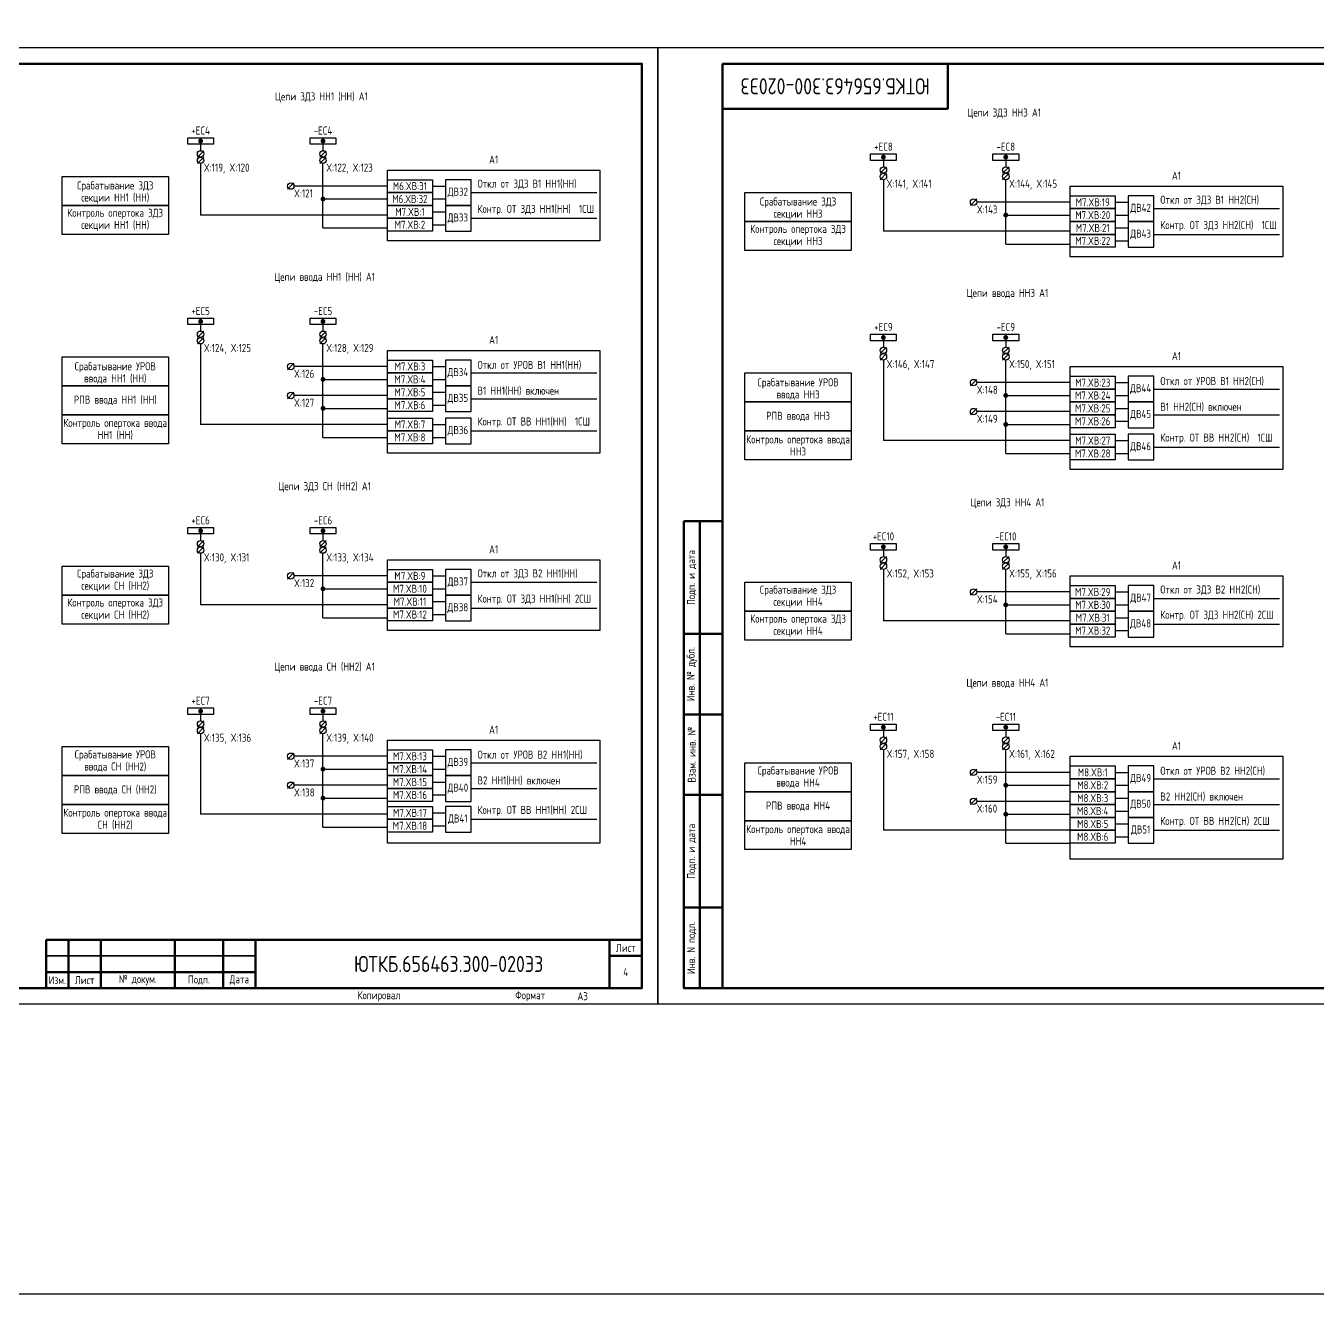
# Model space of a CAD drawing. Header units: millimetres. Extents: x -1117 to 5846, y -90 to 586.
# Drawn here: x 1483.7 to 1884.7, y -90 to 303.8 of the extents above; entities that cross this region are included whole.
import ezdxf

# ---------------------------------------------------------------- set-up
doc = ezdxf.new("R2010")
doc.units = ezdxf.units.MM
doc.styles.add('Gost_type_A', font='GOST_A.TTF')

# ---------------------------------------------------------------- blocks, each defined once
blk = doc.blocks.new('Штамп угловой верхний')
at = {"lineweight": 50}
blk.add_lwpolyline([(0, 0), (70, 0), (70, -14), (0, -14)], close=True, dxfattribs=at)
blk = doc.blocks.new('Формат_А3')
blk.add_lwpolyline([(-420, 297), (0, 297), (0, 0), (-420, 0)], close=True)
at = {"lineweight": 50}
blk.add_lwpolyline([(-400, 292), (-5, 292), (-5, 5), (-400, 5)], close=True, dxfattribs=at)
blk = doc.blocks.new('Штамп левый нижний')
at = {"lineweight": 50}
for points in [[(-12, 145), (-7, 145), (-7, 110), (-12, 110)], [(-7, 145), (0, 145), (0, 110), (-7, 110)], [(-12, 110), (-7, 110), (-7, 85), (-12, 85)], [(-7, 110), (0, 110), (0, 85), (-7, 85)], [(-12, 85), (-7, 85), (-7, 60), (-12, 60)], [(-7, 85), (0, 85), (0, 60), (-7, 60)], [(-12, 60), (-7, 60), (-7, 25), (-12, 25)], [(-7, 60), (0, 60), (0, 25), (-7, 25)], [(-12, 25), (-7, 25), (-7, 0), (-12, 0)], [(-7, 25), (0, 25), (0, 0), (-7, 0)]]:
    blk.add_lwpolyline(points, close=True, dxfattribs=at)
at = {"char_height": 2.5, "attachment_point": 5, "rotation": 90, "style": 'Gost_type_A'}
for s, insert, width in [('Подп. и дата', (-9.5, 127.5), 35), ('Инв. № дубл.', (-9.5, 97.5), 25), ('Взам. инв. №', (-9.5, 72.5), 25), ('Подп. и дата', (-9.5, 42.5), 35), ('Инв. N подл.', (-9.5, 12.5), 25)]:
    blk.add_mtext(s, dxfattribs=dict(at, insert=insert, width=width))
blk = doc.blocks.new('Штамп малый нижний')
at = {"lineweight": 50}
for points in [[(-185, 15), (-178, 15), (-178, 5), (-185, 5)], [(-178, 15), (-168, 15), (-168, 5), (-178, 5)], [(-168, 15), (-145, 15), (-145, 5), (-168, 5)], [(-145, 15), (-130, 15), (-130, 5), (-145, 5)], [(-130, 15), (-120, 15), (-120, 5), (-130, 5)], [(-120, 15), (-10, 15), (-10, 0), (-120, 0)], [(-10, 15), (0, 15), (0, 10), (-10, 10)], [(-10, 10), (0, 10), (0, 0), (-10, 0)], [(-185, 5), (-178, 5), (-178, 0), (-185, 0)], [(-178, 5), (-168, 5), (-168, 0), (-178, 0)], [(-168, 5), (-145, 5), (-145, 0), (-168, 0)], [(-145, 5), (-130, 5), (-130, 0), (-145, 0)], [(-130, 5), (-120, 5), (-120, 0), (-130, 0)]]:
    blk.add_lwpolyline(points, close=True, dxfattribs=at)
for points in [[(-185, 15), (-178, 15), (-178, 10), (-185, 10)], [(-178, 15), (-168, 15), (-168, 10), (-178, 10)], [(-168, 15), (-145, 15), (-145, 10), (-168, 10)], [(-145, 15), (-130, 15), (-130, 10), (-145, 10)], [(-130, 15), (-120, 15), (-120, 10), (-130, 10)], [(-185, 10), (-178, 10), (-178, 5), (-185, 5)], [(-178, 10), (-168, 10), (-168, 5), (-178, 5)], [(-168, 10), (-145, 10), (-145, 5), (-168, 5)], [(-145, 10), (-130, 10), (-130, 5), (-145, 5)], [(-130, 10), (-120, 10), (-120, 5), (-130, 5)]]:
    blk.add_lwpolyline(points, close=True)
at = {"char_height": 2.5, "style": 'Gost_type_A'}
for s, insert, width, attachment_point in [('Лист', (-5, 12.5), 10, 5), ('№ докум.', (-156.5, 2.5), 23, 5), ('Изм.', (-181.5, 2.5), 7, 5), ('Лист', (-173, 2.5), 10, 5), ('Подп.', (-137.5, 2.5), 15, 5), ('Дата', (-125, 2.5), 10, 5), ('Копировал', (-75, -2.53), 13.1202, 6), ('Формат', (-30, -2.53), 13.1202, 6)]:
    blk.add_mtext(s, dxfattribs=dict(at, insert=insert, width=width, attachment_point=attachment_point))
blk = doc.blocks.new('POINT')
at = {"const_width": 0.75}
blk.add_lwpolyline([(-0.375, 0, 1), (0.375, 0, 1)], format="xyb", close=True, dxfattribs=at)
blk = doc.blocks.new('Шинка')
blk.add_lwpolyline([(-4, 1), (4, 1), (4, -1), (-4, -1)], close=True)
blk.add_blockref('POINT', (0, 0))

msp = doc.modelspace()

# ---------------------------------------------------------------- linework, layer by layer
for p, q in [((1538.99, 265), (1536.99, 263)), ((1537.99, 268), (1537.99, 265)), ((1576.99, 265), (1574.99, 263)), ((1575.99, 268), (1575.99, 265)), ((1538.99, 263), (1536.99, 261)), ((1537.99, 261), (1537.99, 245)), ((1576.99, 263), (1574.99, 261)), ((1575.99, 241), (1575.99, 261)), ((1750, 263), (1750, 260)), ((1788, 263), (1788, 260)), ((1751, 260), (1749, 258)), ((1751, 258), (1749, 256)), ((1789, 260), (1787, 258)), ((1789, 258), (1787, 256)), ((1566.99, 255), (1564.99, 253)), ((1595.99, 254), (1566.99, 254)), ((1609.99, 254), (1613.99, 254)), ((1750, 256), (1750, 240)), ((1788, 236), (1788, 256)), ((1575.99, 250), (1595.99, 250)), ((1609.99, 250), (1613.99, 250)), ((1621.99, 252), (1660.99, 252)), ((1779, 250), (1777, 248)), ((1808, 249), (1779, 249)), ((1822, 249), (1826, 249)), ((1595.99, 245), (1537.99, 245)), ((1609.99, 246), (1613.99, 246)), ((1788, 245), (1808, 245)), ((1822, 245), (1826, 245)), ((1834, 247), (1873, 247)), ((1575.99, 241), (1595.99, 241)), ((1609.99, 242), (1613.99, 242)), ((1621.99, 244), (1660.99, 244)), ((1822, 241), (1826, 241)), ((1808, 240), (1750, 240)), ((1822, 237), (1826, 237)), ((1834, 239), (1873, 239)), ((1788, 236), (1808, 236)), ((1538.99, 209), (1536.99, 207)), ((1537.99, 212), (1537.99, 209)), ((1576.99, 209), (1574.99, 207)), ((1575.99, 212), (1575.99, 209)), ((1538.99, 207), (1536.99, 205)), ((1537.99, 205), (1537.99, 180)), ((1576.99, 207), (1574.99, 205)), ((1575.99, 176), (1575.99, 205)), ((1750, 207), (1750, 204)), ((1788, 207), (1788, 204)), ((1751, 204), (1749, 202)), ((1751, 202), (1749, 200)), ((1789, 204), (1787, 202)), ((1789, 202), (1787, 200)), ((1566.99, 199), (1564.99, 197)), ((1595.99, 198), (1566.99, 198)), ((1609.99, 198), (1613.99, 198)), ((1750, 200), (1750, 175)), ((1788, 171), (1788, 200)), ((1575.99, 194), (1595.99, 194)), ((1609.99, 194), (1613.99, 194)), ((1621.99, 196), (1660.99, 196)), ((1779, 194), (1777, 192)), ((1808, 193), (1779, 193)), ((1822, 193), (1826, 193)), ((1566.99, 190), (1564.99, 188)), ((1595.99, 189), (1566.99, 189)), ((1609.99, 190), (1613.99, 190)), ((1788, 189), (1808, 189)), ((1822, 189), (1826, 189)), ((1834, 191), (1873, 191)), ((1575.99, 185), (1595.99, 185)), ((1609.99, 186), (1613.99, 186)), ((1621.99, 188), (1660.99, 188)), ((1779, 185), (1777, 183)), ((1822, 185), (1826, 185)), ((1808, 184), (1779, 184)), ((1822, 181), (1826, 181)), ((1834, 183), (1873, 183)), ((1595.99, 180), (1537.99, 180)), ((1609.99, 180), (1613.99, 180)), ((1621.99, 178), (1660.99, 178)), ((1788, 180), (1808, 180)), ((1575.99, 176), (1595.99, 176)), ((1609.99, 176), (1613.99, 176)), ((1808, 175), (1750, 175)), ((1822, 175), (1826, 175)), ((1834, 173), (1873, 173)), ((1788, 171), (1808, 171)), ((1822, 171), (1826, 171)), ((1537.99, 147), (1537.99, 144)), ((1575.99, 147), (1575.99, 144)), ((1538.99, 144), (1536.99, 142)), ((1538.99, 142), (1536.99, 140)), ((1576.99, 144), (1574.99, 142)), ((1576.99, 142), (1574.99, 140)), ((1750, 142), (1750, 139)), ((1788, 142), (1788, 139)), ((1537.99, 140), (1537.99, 124)), ((1575.99, 120), (1575.99, 140)), ((1751, 139), (1749, 137)), ((1751, 137), (1749, 135)), ((1789, 139), (1787, 137)), ((1789, 137), (1787, 135)), ((1566.99, 134), (1564.99, 132)), ((1595.99, 133), (1566.99, 133)), ((1609.99, 133), (1613.99, 133)), ((1750, 135), (1750, 119)), ((1788, 115), (1788, 135)), ((1575.99, 129), (1595.99, 129)), ((1609.99, 129), (1613.99, 129)), ((1621.99, 131), (1660.99, 131)), ((1779, 129), (1777, 127)), ((1609.99, 125), (1613.99, 125)), ((1808, 128), (1779, 128)), ((1822, 128), (1826, 128)), ((1834, 126), (1873, 126)), ((1595.99, 124), (1537.99, 124)), ((1609.99, 121), (1613.99, 121)), ((1621.99, 123), (1660.99, 123)), ((1788, 124), (1808, 124)), ((1822, 124), (1826, 124)), ((1575.99, 120), (1595.99, 120)), ((1808, 119), (1750, 119)), ((1822, 120), (1826, 120)), ((1834, 118), (1873, 118)), ((1788, 115), (1808, 115)), ((1822, 116), (1826, 116)), ((1537.99, 91), (1537.99, 88)), ((1575.99, 91), (1575.99, 88)), ((1538.99, 88), (1536.99, 86)), ((1538.99, 86), (1536.99, 84)), ((1576.99, 88), (1574.99, 86)), ((1576.99, 86), (1574.99, 84)), ((1750, 86), (1750, 83)), ((1788, 86), (1788, 83)), ((1537.99, 84), (1537.99, 59)), ((1575.99, 55), (1575.99, 84)), ((1751, 83), (1749, 81)), ((1751, 81), (1749, 79)), ((1789, 83), (1787, 81)), ((1789, 81), (1787, 79)), ((1566.99, 78), (1564.99, 76)), ((1595.99, 77), (1566.99, 77)), ((1609.99, 77), (1613.99, 77)), ((1750, 79), (1750, 54)), ((1788, 50), (1788, 79)), ((1575.99, 73), (1595.99, 73)), ((1609.99, 73), (1613.99, 73)), ((1621.99, 75), (1660.99, 75)), ((1779, 73), (1777, 71)), ((1566.99, 69), (1564.99, 67)), ((1609.99, 69), (1613.99, 69)), ((1808, 72), (1779, 72)), ((1822, 72), (1826, 72)), ((1834, 70), (1873, 70)), ((1595.99, 68), (1566.99, 68)), ((1609.99, 65), (1613.99, 65)), ((1621.99, 67), (1660.99, 67)), ((1788, 68), (1808, 68)), ((1822, 68), (1826, 68)), ((1575.99, 64), (1595.99, 64)), ((1779, 64), (1777, 62)), ((1808, 63), (1779, 63)), ((1822, 64), (1826, 64)), ((1834, 62), (1873, 62)), ((1595.99, 59), (1537.99, 59)), ((1609.99, 59.42), (1613.99, 59.42)), ((1621.99, 57.42), (1660.99, 57.42)), ((1788, 59), (1808, 59)), ((1822, 60), (1826, 60)), ((1575.99, 55), (1595.99, 55)), ((1609.99, 55.42), (1613.99, 55.42)), ((1808, 54), (1750, 54)), ((1822, 56), (1826, 56)), ((1834, 54), (1873, 54)), ((1788, 50), (1808, 50)), ((1822, 52), (1826, 52))]:
    msp.add_line(p, q)
for points in [[(-1117.42, 586), (5845.64, 586), (5845.64, -90), (-1117.42, -90)], [(1527.99, 248), (1494.99, 248), (1494.99, 257), (1527.99, 257)], [(1595.99, 259), (1661.99, 259), (1661.99, 237), (1595.99, 237)], [(1595.99, 256), (1609.99, 256), (1609.99, 252), (1595.99, 252)], [(1808, 254), (1874, 254), (1874, 232), (1808, 232)], [(1595.99, 252), (1609.99, 252), (1609.99, 248), (1595.99, 248)], [(1740, 243), (1707, 243), (1707, 252), (1740, 252)], [(1808, 251), (1822, 251), (1822, 247), (1808, 247)], [(1527.99, 239), (1494.99, 239), (1494.99, 248), (1527.99, 248)], [(1595.99, 248), (1609.99, 248), (1609.99, 244), (1595.99, 244)], [(1808, 247), (1822, 247), (1822, 243), (1808, 243)], [(1595.99, 244), (1609.99, 244), (1609.99, 240), (1595.99, 240)], [(1740, 234), (1707, 234), (1707, 243), (1740, 243)], [(1808, 243), (1822, 243), (1822, 239), (1808, 239)], [(1808, 239), (1822, 239), (1822, 235), (1808, 235)], [(1527.99, 192), (1494.99, 192), (1494.99, 201), (1527.99, 201)], [(1595.99, 203), (1661.99, 203), (1661.99, 171.05), (1595.99, 171.05)], [(1595.99, 200), (1609.99, 200), (1609.99, 196), (1595.99, 196)], [(1808, 198), (1874, 198), (1874, 166.05), (1808, 166.05)], [(1595.99, 196), (1609.99, 196), (1609.99, 192), (1595.99, 192)], [(1740, 187), (1707, 187), (1707, 196), (1740, 196)], [(1808, 195), (1822, 195), (1822, 191), (1808, 191)], [(1527.99, 183), (1494.99, 183), (1494.99, 192), (1527.99, 192)], [(1595.99, 192), (1609.99, 192), (1609.99, 188), (1595.99, 188)], [(1808, 191), (1822, 191), (1822, 187), (1808, 187)], [(1595.99, 188), (1609.99, 188), (1609.99, 184), (1595.99, 184)], [(1740, 178), (1707, 178), (1707, 187), (1740, 187)], [(1808, 187), (1822, 187), (1822, 183), (1808, 183)], [(1527.99, 174), (1494.99, 174), (1494.99, 183), (1527.99, 183)], [(1595.99, 182), (1609.99, 182), (1609.99, 178), (1595.99, 178)], [(1808, 183), (1822, 183), (1822, 179), (1808, 179)], [(1595.99, 178), (1609.99, 178), (1609.99, 174), (1595.99, 174)], [(1740, 169), (1707, 169), (1707, 178), (1740, 178)], [(1808, 177), (1822, 177), (1822, 173), (1808, 173)], [(1808, 173), (1822, 173), (1822, 169), (1808, 169)], [(1595.99, 138), (1661.99, 138), (1661.99, 116), (1595.99, 116)], [(1527.99, 127), (1494.99, 127), (1494.99, 136), (1527.99, 136)], [(1595.99, 135), (1609.99, 135), (1609.99, 131), (1595.99, 131)], [(1808, 133), (1874, 133), (1874, 111), (1808, 111)], [(1595.99, 131), (1609.99, 131), (1609.99, 127), (1595.99, 127)], [(1740, 122), (1707, 122), (1707, 131), (1740, 131)], [(1808, 130), (1822, 130), (1822, 126), (1808, 126)], [(1527.99, 118), (1494.99, 118), (1494.99, 127), (1527.99, 127)], [(1595.99, 127), (1609.99, 127), (1609.99, 123), (1595.99, 123)], [(1808, 126), (1822, 126), (1822, 122), (1808, 122)], [(1595.99, 123), (1609.99, 123), (1609.99, 119), (1595.99, 119)], [(1740, 113), (1707, 113), (1707, 122), (1740, 122)], [(1808, 122), (1822, 122), (1822, 118), (1808, 118)], [(1808, 118), (1822, 118), (1822, 114), (1808, 114)], [(1595.99, 82), (1661.99, 82), (1661.99, 50.05), (1595.99, 50.05)], [(1527.99, 71), (1494.99, 71), (1494.99, 80), (1527.99, 80)], [(1595.99, 79), (1609.99, 79), (1609.99, 75), (1595.99, 75)], [(1808, 77), (1874, 77), (1874, 45.05), (1808, 45.05)], [(1595.99, 75), (1609.99, 75), (1609.99, 71), (1595.99, 71)], [(1740, 66), (1707, 66), (1707, 75), (1740, 75)], [(1808, 74), (1822, 74), (1822, 70), (1808, 70)], [(1527.99, 62), (1494.99, 62), (1494.99, 71), (1527.99, 71)], [(1595.99, 71), (1609.99, 71), (1609.99, 67), (1595.99, 67)], [(1808, 70), (1822, 70), (1822, 66), (1808, 66)], [(1595.99, 67), (1609.99, 67), (1609.99, 63), (1595.99, 63)], [(1740, 57), (1707, 57), (1707, 66), (1740, 66)], [(1808, 66), (1822, 66), (1822, 62), (1808, 62)], [(1527.99, 53), (1494.99, 53), (1494.99, 62), (1527.99, 62)], [(1595.99, 61.42), (1609.99, 61.42), (1609.99, 57.42), (1595.99, 57.42)], [(1808, 62), (1822, 62), (1822, 58), (1808, 58)], [(1595.99, 57.42), (1609.99, 57.42), (1609.99, 53.42), (1595.99, 53.42)], [(1740, 48), (1707, 48), (1707, 57), (1740, 57)], [(1808, 58), (1822, 58), (1822, 54), (1808, 54)], [(1808, 54), (1822, 54), (1822, 50), (1808, 50)]]:
    msp.add_lwpolyline(points, close=True)
at = {"ltscale": 4}
for points in [[(1613.99, 248), (1621.99, 248), (1621.99, 256), (1613.99, 256)], [(1826, 243), (1834, 243), (1834, 251), (1826, 251)], [(1613.99, 240), (1621.99, 240), (1621.99, 248), (1613.99, 248)], [(1826, 235), (1834, 235), (1834, 243), (1826, 243)], [(1613.99, 192), (1621.99, 192), (1621.99, 200), (1613.99, 200)], [(1826, 187), (1834, 187), (1834, 195), (1826, 195)], [(1613.99, 184), (1621.99, 184), (1621.99, 192), (1613.99, 192)], [(1826, 179), (1834, 179), (1834, 187), (1826, 187)], [(1613.99, 174), (1621.99, 174), (1621.99, 182), (1613.99, 182)], [(1826, 169), (1834, 169), (1834, 177), (1826, 177)], [(1613.99, 127), (1621.99, 127), (1621.99, 135), (1613.99, 135)], [(1826, 122), (1834, 122), (1834, 130), (1826, 130)], [(1613.99, 119), (1621.99, 119), (1621.99, 127), (1613.99, 127)], [(1826, 114), (1834, 114), (1834, 122), (1826, 122)], [(1613.99, 71), (1621.99, 71), (1621.99, 79), (1613.99, 79)], [(1826, 66), (1834, 66), (1834, 74), (1826, 74)], [(1613.99, 63), (1621.99, 63), (1621.99, 71), (1613.99, 71)], [(1826, 58), (1834, 58), (1834, 66), (1826, 66)], [(1613.99, 53.42), (1621.99, 53.42), (1621.99, 61.42), (1613.99, 61.42)], [(1826, 50), (1834, 50), (1834, 58), (1826, 58)]]:
    msp.add_lwpolyline(points, close=True, dxfattribs=at)
for centre in [(1537.99, 264), (1575.99, 264), (1537.99, 262), (1575.99, 262), (1750, 259), (1750, 257), (1788, 259), (1788, 257), (1565.99, 254), (1778, 249), (1537.99, 208), (1575.99, 208), (1537.99, 206), (1575.99, 206), (1750, 203), (1750, 201), (1788, 203), (1788, 201), (1565.99, 198), (1778, 193), (1565.99, 189), (1778, 184), (1537.99, 143), (1537.99, 141), (1575.99, 143), (1575.99, 141), (1750, 138), (1750, 136), (1788, 138), (1788, 136), (1565.99, 133), (1778, 128), (1537.99, 87), (1537.99, 85), (1575.99, 87), (1575.99, 85), (1750, 82), (1750, 80), (1788, 82), (1788, 80), (1565.99, 77), (1778, 72), (1565.99, 68), (1778, 63)]:
    msp.add_circle(centre, 1)

# ---------------------------------------------------------------- block references
at = {"color": 1}
for name, p in [('Формат_А3', (1680, 0)), ('Формат_А3', (2100, 0)), ('Штамп левый нижний', (1700, 5)), ('Штамп малый нижний', (1675, 5))]:
    msp.add_blockref(name, p, dxfattribs=at)
for name, p in [('Штамп угловой верхний', (1700, 292)), ('Шинка', (1537.99, 268)), ('Шинка', (1575.99, 268)), ('Шинка', (1750, 263)), ('Шинка', (1788, 263)), ('POINT', (1575.99, 250)), ('POINT', (1788, 245)), ('Шинка', (1537.99, 212)), ('Шинка', (1575.99, 212)), ('Шинка', (1750, 207)), ('Шинка', (1788, 207)), ('POINT', (1575.99, 194)), ('POINT', (1788, 189)), ('POINT', (1575.99, 185)), ('POINT', (1788, 180)), ('Шинка', (1537.99, 147)), ('Шинка', (1575.99, 147)), ('Шинка', (1750, 142)), ('Шинка', (1788, 142)), ('POINT', (1575.99, 129)), ('POINT', (1788, 124)), ('Шинка', (1537.99, 91)), ('Шинка', (1575.99, 91)), ('Шинка', (1750, 86)), ('Шинка', (1788, 86)), ('POINT', (1575.99, 73)), ('POINT', (1788, 68)), ('POINT', (1575.99, 64)), ('POINT', (1788, 59))]:
    msp.add_blockref(name, p)

# ---------------------------------------------------------------- texts
at = {"insert": (1735, 285), "char_height": 5, "width": 70, "attachment_point": 5, "rotation": 180, "style": 'Gost_type_A'}
msp.add_mtext('ЮТКБ.656463.300-020Э3', dxfattribs=at)
at = {"char_height": 2.5, "line_spacing_factor": 0.9, "style": 'Gost_type_A'}
for s, insert, width, attachment_point in [('Цепи ЗДЗ НН1 (НН) А1', (1575.49, 281.5), 145, 5), ('X:119, X:120', (1538.99, 261), 16, 1), ('X:122, X:123', (1576.99, 261), 16, 1), ('A1', (1628.99, 261), 66, 8), ('A1', (1841, 256), 66, 8), ('Срабатывание ЗДЗ секции НН1 (НН)', (1511.49, 252), 33, 5), ('X:121', (1566.99, 253), 8, 1), ('X:141, X:141', (1751, 256), 16, 1), ('X:144, X:145', (1789, 256), 16, 1), ('Срабатывание ЗДЗ секции НН3', (1723.5, 247), 33, 5), ('Контроль опертока ЗДЗ секции НН1 (НН)', (1511.49, 243.5), 33, 5), ('X:143', (1779, 248), 8, 1), ('Контроль опертока ЗДЗ секции НН3', (1723.5, 238.5), 33, 5), ('Цепи ввода НН1 (НН) А1', (1576.49, 225.5), 145, 5), ('Цепи ввода НН3 А1', (1788.5, 220.5), 145, 5), ('X:124, X:125', (1538.99, 205), 16, 1), ('X:128, X:129', (1576.99, 205), 16, 1), ('A1', (1628.99, 205), 66, 8), ('A1', (1841, 200), 66, 8), ('Срабатывание УРОВ ввода НН1 (НН)', (1511.49, 196), 33, 5), ('X:126', (1566.99, 197), 8, 1), ('X:146, X:147', (1751, 200), 16, 1), ('X:150, X:151', (1789, 200), 16, 1), ('Срабатывание УРОВ ввода НН3', (1723.5, 191), 33, 5), ('РПВ ввода НН1 (НН)', (1511.49, 187.5), 33, 5), ('X:148', (1779, 192), 8, 1), ('X:127', (1566.99, 188), 8, 1), ('Контроль опертока ввода НН1 (НН)', (1511.49, 178.5), 33, 5), ('РПВ ввода НН3', (1723.5, 182.5), 33, 5), ('X:149', (1779, 183), 8, 1), ('Контроль опертока ввода НН3', (1723.5, 173.5), 33, 5), ('Цепи ЗДЗ СН (НН2) А1', (1576.49, 160.5), 145, 5), ('Цепи ЗДЗ НН4 А1', (1788.5, 155.5), 145, 5), ('A1', (1628.99, 140), 66, 8), ('X:130, X:131', (1538.99, 140), 16, 1), ('X:133, X:134', (1576.99, 140), 16, 1), ('A1', (1841, 135), 66, 8), ('Срабатывание ЗДЗ секции СН (НН2)', (1511.49, 131.5), 33, 5), ('X:152, X:153', (1751, 135), 16, 1), ('X:155, X:156', (1789, 135), 16, 1), ('X:132', (1566.99, 132), 8, 1), ('Срабатывание ЗДЗ секции НН4', (1723.5, 126.5), 33, 5), ('Контроль опертока ЗДЗ секции СН (НН2)', (1511.49, 122.5), 33, 5), ('X:154', (1779, 127), 8, 1), ('Контроль опертока ЗДЗ секции НН4', (1723.5, 117.5), 33, 5), ('Цепи ввода СН (НН2) А1', (1576.49, 104.5), 145, 5), ('Цепи ввода НН4 А1', (1788.5, 99.5), 145, 5), ('A1', (1628.99, 84), 66, 8), ('X:135, X:136', (1538.99, 84), 16, 1), ('X:139, X:140', (1576.99, 84), 16, 1), ('A1', (1841, 79), 66, 8), ('Срабатывание УРОВ ввода СН (НН2)', (1511.49, 75.5), 33, 5), ('X:157, X:158', (1751, 79), 16, 1), ('X:161, X:162', (1789, 79), 16, 1), ('X:137', (1566.99, 76), 8, 1), ('Срабатывание УРОВ ввода НН4', (1723.5, 70.5), 33, 5), ('РПВ ввода СН (НН2)', (1511.49, 66.5), 33, 5), ('X:159', (1779, 71), 8, 1), ('X:138', (1566.99, 67), 8, 1), ('Контроль опертока ввода СН (НН2)', (1511.49, 57.5), 33, 5), ('РПВ ввода НН4', (1723.5, 61.5), 33, 5), ('X:160', (1779, 62), 8, 1), ('Контроль опертока ввода НН4', (1723.5, 52.5), 33, 5)]:
    msp.add_mtext(s, dxfattribs=dict(at, insert=insert, width=width, attachment_point=attachment_point))
at = {"lineweight": 25, "insert": (1787.5, 276.5), "char_height": 2.5, "width": 145, "attachment_point": 5, "line_spacing_factor": 0.9, "style": 'Gost_type_A'}
msp.add_mtext('Цепи ЗДЗ НН3 А1', dxfattribs=at)
at = {"style": 'Gost_type_A'}
for s, insert, char_height, width, attachment_point in [('+EC4', (1537.99, 270), 2.5, 10, 8), ('-EC4', (1575.99, 270), 2.5, 10, 8), ('+EC8', (1750, 265), 2.5, 10, 8), ('-EC8', (1788, 265), 2.5, 10, 8), ('M6.XВ:31', (1602.99, 254), 2.5, 14, 5), ('ДВ32', (1617.87, 252), 2.5, 7.7588, 5), ('Откл от ЗДЗ В1 НН1(НН)', (1623.99, 253), 2.5, 33.223, 7), ('M6.XВ:32', (1602.99, 250), 2.5, 14, 5), ('M7.XВ:19', (1815, 249), 2.5, 14, 5), ('Откл от ЗДЗ В1 НН2(СН)', (1836, 248), 2.5, 31.6806, 7), ('M7.XВ:1', (1602.99, 246), 2.5, 14, 5), ('ДВ33', (1617.87, 244), 2.5, 7.7588, 5), ('Контр. ОТ ЗДЗ НН1(НН)  1СШ', (1623.99, 245), 2.5, 35.4669, 7), ('M7.XВ:20', (1815, 245), 2.5, 14, 5), ('ДВ42', (1829.88, 247), 2.5, 7.7588, 5), ('M7.XВ:2', (1602.99, 242), 2.5, 14, 5), ('M7.XВ:21', (1815, 241), 2.5, 14, 5), ('Контр. ОТ ЗДЗ НН2(СН)  1СШ', (1836, 240), 2.5, 37.6302, 7), ('M7.XВ:22', (1815, 237), 2.5, 14, 5), ('ДВ43', (1829.88, 239), 2.5, 7.7588, 5), ('+EC5', (1537.99, 214), 2.5, 10, 8), ('-EC5', (1575.99, 214), 2.5, 10, 8), ('+EC9', (1750, 209), 2.5, 10, 8), ('-EC9', (1788, 209), 2.5, 10, 8), ('M7.XВ:3', (1602.99, 198), 2.5, 14, 5), ('ДВ34', (1617.87, 196), 2.5, 7.7588, 5), ('Откл от УРОВ В1 НН1(НН)', (1623.99, 197), 2.5, 44.8565, 7), ('M7.XВ:4', (1602.99, 194), 2.5, 14, 5), ('M7.XВ:23', (1815, 193), 2.5, 14, 5), ('ДВ44', (1829.88, 191), 2.5, 7.7588, 5), ('Откл от УРОВ В1 НН2(СН)', (1836, 192), 2.5, 32.7383, 7), ('M7.XВ:5', (1602.99, 190), 2.5, 14, 5), ('ДВ35', (1617.87, 188), 2.5, 7.7588, 5), ('В1 НН1(НН) включен', (1623.99, 189), 2.5, 27.8465, 7), ('M7.XВ:24', (1815, 189), 2.5, 14, 5), ('M7.XВ:6', (1602.99, 186), 2.5, 14, 5), ('M7.XВ:25', (1815, 185), 2.5, 14, 5), ('ДВ45', (1829.88, 183), 2.5, 7.7588, 5), ('В1 НН2(СН) включен', (1836, 184), 2.5, 27.8465, 7), ('M7.XВ:7', (1602.99, 180), 2.5, 14, 5), ('Контр. ОТ ВВ НН1(НН)  1СШ', (1623.99, 179), 2.5, 33.7669, 7), ('M7.XВ:26', (1815, 181), 2.5, 14, 5), ('M7.XВ:8', (1602.99, 176), 2.5, 14, 5), ('ДВ36', (1617.87, 178), 2.5, 7.7588, 5), ('Контр. ОТ ВВ НН2(СН)  1СШ', (1836, 174), 2.5, 33.6829, 7), ('M7.XВ:27', (1815, 175), 2.5, 14, 5), ('ДВ46', (1829.88, 173), 2.5, 7.7588, 5), ('M7.XВ:28', (1815, 171), 2.5, 14, 5), ('+EC6', (1537.99, 149), 2.5, 10, 8), ('-EC6', (1575.99, 149), 2.5, 10, 8), ('+EC10', (1750, 144), 2.5, 10, 8), ('-EC10', (1788, 144), 2.5, 10, 8), ('M7.XВ:9', (1602.99, 133), 2.5, 14, 5), ('ДВ37', (1617.87, 131), 2.5, 7.7588, 5), ('Откл от ЗДЗ В2 НН1(НН)', (1623.99, 132), 2.5, 32.328, 7), ('M7.XВ:10', (1602.99, 129), 2.5, 14, 5), ('M7.XВ:29', (1815, 128), 2.5, 14, 5), ('Откл от ЗДЗ В2 НН2(СН)', (1836, 127), 2.5, 35.54, 7), ('M7.XВ:11', (1602.99, 125), 2.5, 14, 5), ('ДВ38', (1617.87, 123), 2.5, 7.7588, 5), ('Контр. ОТ ЗДЗ НН1(НН) 2СШ', (1623.99, 124), 2.5, 37.4507, 7), ('M7.XВ:30', (1815, 124), 2.5, 14, 5), ('ДВ47', (1829.88, 126), 2.5, 7.7588, 5), ('M7.XВ:12', (1602.99, 121), 2.5, 14, 5), ('M7.XВ:31', (1815, 120), 2.5, 14, 5), ('Контр. ОТ ЗДЗ НН2(СН) 2СШ', (1836, 119), 2.5, 35.4073, 7), ('M7.XВ:32', (1815, 116), 2.5, 14, 5), ('ДВ48', (1829.88, 118), 2.5, 7.7588, 5), ('+EC7', (1537.99, 93), 2.5, 10, 8), ('-EC7', (1575.99, 93), 2.5, 10, 8), ('+EC11', (1750, 88), 2.5, 10, 8), ('-EC11', (1788, 88), 2.5, 10, 8), ('M7.XВ:13', (1602.99, 77), 2.5, 14, 5), ('ДВ39', (1617.87, 75), 2.5, 7.7588, 5), ('Откл от УРОВ В2 НН1(НН)', (1623.99, 76), 2.5, 33.135, 7), ('M7.XВ:14', (1602.99, 73), 2.5, 14, 5), ('M8.XВ:1', (1815, 72), 2.5, 14, 5), ('{\\C256;Откл от УРОВ В2 НН2(СН)}', (1836, 71), 2.5, 34.1666, 7), ('M7.XВ:15', (1602.99, 69), 2.5, 14, 5), ('ДВ40', (1617.87, 67), 2.5, 7.7588, 5), ('В2 НН1(НН) включен', (1623.99, 68), 2.5, 27.8465, 7), ('M8.XВ:2', (1815, 68), 2.5, 14, 5), ('ДВ49', (1829.88, 70), 2.5, 7.7588, 5), ('M7.XВ:16', (1602.99, 65), 2.5, 14, 5), ('M8.XВ:3', (1815, 64), 2.5, 14, 5), ('В2 НН2(СН) включен', (1836, 63), 2.5, 44.8565, 7), ('M7.XВ:17', (1602.99, 59.42), 2.5, 14, 5), ('Контр. ОТ ВВ НН1(НН) 2СШ', (1623.99, 58.42), 2.5, 33.2672, 7), ('M8.XВ:4', (1815, 60), 2.5, 14, 5), ('ДВ50', (1829.88, 62), 2.5, 7.7588, 5), ('M7.XВ:18', (1602.99, 55.42), 2.5, 14, 5), ('ДВ41', (1617.87, 57.42), 2.5, 7.7588, 5), ('M8.XВ:5', (1815, 56), 2.5, 14, 5), ('Контр. ОТ ВВ НН2(СН) 2СШ', (1836, 55), 2.5, 34.989, 7), ('M8.XВ:6', (1815, 52), 2.5, 14, 5), ('ДВ51', (1829.88, 54), 2.5, 7.7588, 5), ('ЮТКБ.656463.300-020Э3', (1615, 12.5), 5, 120, 5), ('4', (1670, 10), 2.5, 10, 5), ('A3', (1655, 2.5), 2.5, 20, 4)]:
    msp.add_mtext(s, dxfattribs=dict(at, insert=insert, char_height=char_height, width=width, attachment_point=attachment_point))

doc.saveas('drawing.dxf')
